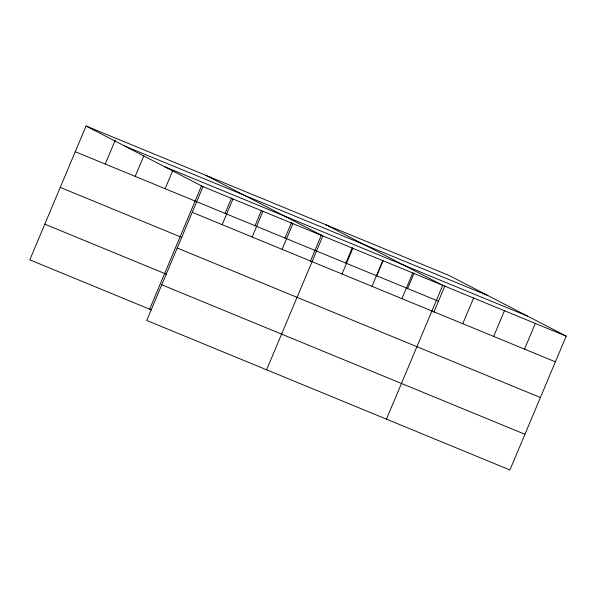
<?xml version="1.0" encoding="UTF-8"?>
<svg xmlns="http://www.w3.org/2000/svg" width="596" height="596" viewBox="0 0 596 596"><rect width="100%" height="100%" fill="white"/><g stroke="black" fill="none" stroke-linecap="round" stroke-linejoin="round"><path stroke-width="0.89" d="M86.062 126.017L203.012 186.637L146.75 320.469L509.938 469.983L566.2 336.144L449.25 275.531L86.062 126.017L29.8 259.856L151.362 309.898M105.224 164.049L115.304 140.067M135.188 176.379L143.83 155.824M165.152 188.716L172.713 170.732M149.656 309.197L201.597 185.632M225.079 213.383L231.553 197.969M222.174 224.662L232.969 198.967M255.043 225.72L261.517 210.306M252.138 236.992L262.933 211.304M285 238.05L291.481 222.636M282.102 249.329L292.897 223.634M310.322 261.435L321.445 234.973M266.598 369.811L322.861 235.971L205.911 175.358M345.836 263.097L352.318 247.683M342.022 273.996L352.825 248.309M371.986 286.333L382.788 260.638M376.709 275.806L383.191 260.385M401.95 298.671L412.752 272.975M407.582 288.509L414.064 273.095M386.454 419.144L442.716 285.313L325.766 224.692M433.806 312.267L444.929 285.804M462.787 323.71L473.589 298.015M493.659 336.42L504.454 310.725M524.532 349.129L535.327 323.434M124.653 146.02L487.841 295.534M164.414 166.634L527.609 316.141M203.012 186.637L566.2 336.144M75.26 151.712L438.455 301.218M192.21 212.325L555.398 361.832M60.256 187.397L181.825 237.439M177.206 248.01L540.401 397.525M44.804 224.17L166.366 274.212M161.747 284.784L524.942 434.29"/></g></svg>
